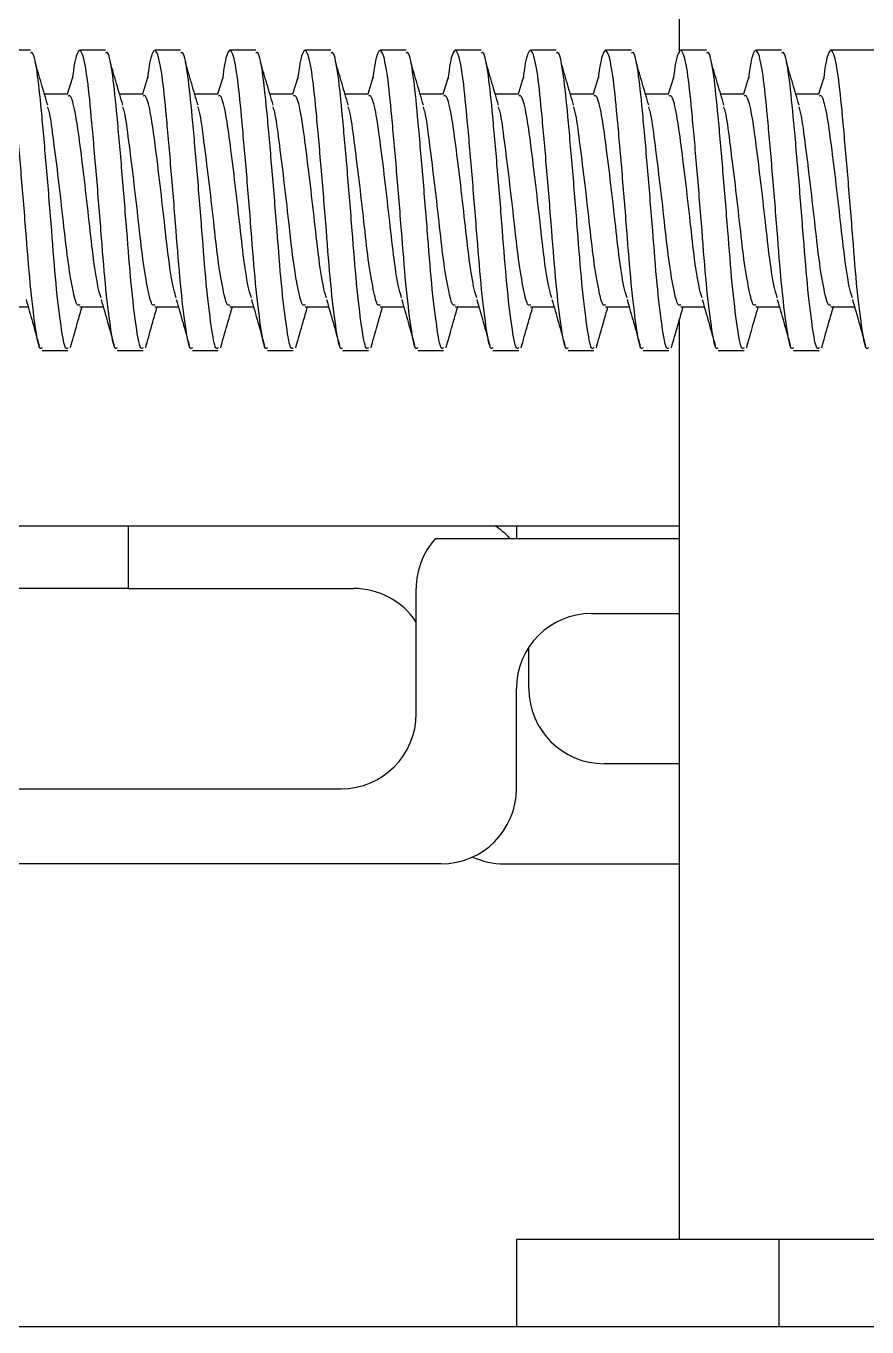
# Model space of a CAD drawing. Header units: millimetres. Extents: x -2889 to 8174, y 2447 to 8478.
# Drawn here: x 1623.07 to 1626.42, y 3376.07 to 3381.26 of the extents above; entities that cross this region are included whole.
import ezdxf

# ---------------------------------------------------------------- set-up
doc = ezdxf.new("R2010")
doc.units = ezdxf.units.MM

msp = doc.modelspace()

# ---------------------------------------------------------------- linework, layer by layer
at = {"color": 7, "linetype": 'Continuous', "lineweight": 25}
for p, q in [((1625.6739, 3385.2412), (1625.6739, 3381.1541)), ((1623.0831, 3381.1655), (1622.98, 3381.1655)), ((1623.3831, 3381.1655), (1623.28, 3381.1655)), ((1623.6831, 3381.1655), (1623.58, 3381.1655)), ((1623.9831, 3381.1655), (1623.88, 3381.1655)), ((1624.2831, 3381.1655), (1624.18, 3381.1655)), ((1624.5831, 3381.1655), (1624.48, 3381.1655)), ((1624.8831, 3381.1655), (1624.78, 3381.1655)), ((1625.1831, 3381.1655), (1625.08, 3381.1655)), ((1625.4831, 3381.1655), (1625.38, 3381.1655)), ((1625.7831, 3381.1655), (1625.68, 3381.1655)), ((1626.0831, 3381.1655), (1625.98, 3381.1655)), ((1626.4739, 3381.1655), (1626.28, 3381.1655)), ((1623.251, 3381.056), (1623.2304, 3380.9905)), ((1623.551, 3381.056), (1623.5304, 3380.9905)), ((1623.851, 3381.056), (1623.8304, 3380.9905)), ((1624.151, 3381.056), (1624.1304, 3380.9905)), ((1624.451, 3381.056), (1624.4304, 3380.9905)), ((1624.751, 3381.056), (1624.7304, 3380.9905)), ((1625.051, 3381.056), (1625.0304, 3380.9905)), ((1625.351, 3381.056), (1625.3304, 3380.9905)), ((1625.651, 3381.056), (1625.6304, 3380.9905)), ((1625.951, 3381.056), (1625.9304, 3380.9905)), ((1626.251, 3381.056), (1626.2304, 3380.9905)), ((1623.2331, 3380.9905), (1623.1394, 3380.9905)), ((1623.5331, 3380.9905), (1623.4394, 3380.9905)), ((1623.8331, 3380.9905), (1623.7394, 3380.9905)), ((1624.1331, 3380.9905), (1624.0394, 3380.9905)), ((1624.4331, 3380.9905), (1624.3394, 3380.9905)), ((1624.7331, 3380.9905), (1624.6394, 3380.9905)), ((1625.0331, 3380.9905), (1624.9394, 3380.9905)), ((1625.3331, 3380.9905), (1625.2394, 3380.9905)), ((1625.6331, 3380.9905), (1625.5394, 3380.9905)), ((1625.9331, 3380.9905), (1625.8394, 3380.9905)), ((1626.2331, 3380.9905), (1626.1394, 3380.9905)), ((1622.98, 3380.1405), (1623.0742, 3380.1405)), ((1623.28, 3380.1405), (1623.3742, 3380.1405)), ((1623.58, 3380.1405), (1623.6742, 3380.1405)), ((1623.88, 3380.1405), (1623.9742, 3380.1405)), ((1624.18, 3380.1405), (1624.2742, 3380.1405)), ((1624.48, 3380.1405), (1624.5742, 3380.1405)), ((1624.78, 3380.1405), (1624.8742, 3380.1405)), ((1625.08, 3380.1405), (1625.1742, 3380.1405)), ((1625.38, 3380.1405), (1625.4742, 3380.1405)), ((1625.68, 3380.1405), (1625.7742, 3380.1405)), ((1625.98, 3380.1405), (1626.0742, 3380.1405)), ((1626.28, 3380.1405), (1626.3742, 3380.1405)), ((1625.6739, 3380.0858), (1625.6739, 3376.4155)), ((1623.13, 3379.9655), (1623.2331, 3379.9655)), ((1623.246, 3379.9942), (1623.2422, 3379.9767)), ((1623.43, 3379.9655), (1623.5331, 3379.9655)), ((1623.546, 3379.9942), (1623.5422, 3379.9767)), ((1623.73, 3379.9655), (1623.8331, 3379.9655)), ((1623.846, 3379.9942), (1623.8422, 3379.9767)), ((1624.03, 3379.9655), (1624.1331, 3379.9655)), ((1624.146, 3379.9942), (1624.1422, 3379.9767)), ((1624.33, 3379.9655), (1624.4331, 3379.9655)), ((1624.446, 3379.9942), (1624.4422, 3379.9767)), ((1624.63, 3379.9655), (1624.7331, 3379.9655)), ((1624.746, 3379.9942), (1624.7422, 3379.9767)), ((1624.93, 3379.9655), (1625.0331, 3379.9655)), ((1625.046, 3379.9942), (1625.0422, 3379.9767)), ((1625.23, 3379.9655), (1625.3331, 3379.9655)), ((1625.346, 3379.9942), (1625.3422, 3379.9767)), ((1625.53, 3379.9655), (1625.6331, 3379.9655)), ((1625.646, 3379.9942), (1625.6422, 3379.9767)), ((1625.83, 3379.9655), (1625.9331, 3379.9655)), ((1625.946, 3379.9942), (1625.9422, 3379.9767)), ((1626.13, 3379.9655), (1626.2331, 3379.9655)), ((1626.246, 3379.9942), (1626.2422, 3379.9767)), ((1620.2276, 3379.2655), (1625.6739, 3379.2655)), ((1625.0239, 3379.2655), (1625.0239, 3379.2155)), ((1624.7002, 3379.2155), (1625.6739, 3379.2155)), ((1623.4733, 3379.0155), (1622.9834, 3379.0155)), ((1623.4733, 3379.0155), (1624.3739, 3379.0155)), ((1624.6239, 3378.5155), (1624.6239, 3379.0155)), ((1625.3239, 3378.9155), (1625.6739, 3378.9155)), ((1625.0739, 3378.6155), (1625.0739, 3378.7813)), ((1625.0239, 3378.2155), (1625.0239, 3378.6155)), ((1625.6739, 3378.3155), (1625.3739, 3378.3155)), ((1619.8347, 3378.2155), (1624.3239, 3378.2155)), ((1624.7239, 3377.9155), (1619.8347, 3377.9155)), ((1624.9739, 3377.9155), (1625.6739, 3377.9155)), ((1625.0239, 3376.4155), (1625.0239, 3376.0655)), ((1625.6739, 3376.4155), (1625.0239, 3376.4155)), ((1628.6739, 3376.4155), (1625.6739, 3376.4155)), ((1626.0728, 3376.0655), (1626.0728, 3376.4155)), ((1643.0602, 3376.0655), (1620.2276, 3376.0655))]:
    msp.add_line(p, q, dxfattribs=at)
at = {"color": 8, "linetype": 'Continuous', "lineweight": 25}
msp.add_line((1623.4733, 3379.2655), (1623.4733, 3379.0155), dxfattribs=at)
at = {"color": 7, "linetype": 'Continuous', "lineweight": 25}
for centre, start, end in [((1624.7739, 3379.0155), 41.8103, 56.4427), ((1624.9239, 3379.0155), 138.1897, 180), ((1624.3739, 3378.7155), 33.5573, 90), ((1625.3239, 3378.6155), 90, 180), ((1625.3739, 3378.6155), 180, 270), ((1624.3239, 3378.5155), 270, 0), ((1624.7239, 3378.2155), 270, 0), ((1624.9739, 3378.2155), 245.3757, 270)]:
    msp.add_arc(centre, 0.3, start, end, dxfattribs=at)
for points, knots in [([(1623.13, 3379.9769), (1623.1269, 3379.9747), (1623.1177, 3379.9682), (1623.1027, 3380.0565), (1623.0822, 3380.2221), (1623.0653, 3380.4454), (1623.0457, 3380.6853), (1623.0262, 3380.9072), (1623.0093, 3381.077), (1622.9888, 3381.1706), (1622.9707, 3381.1644), (1622.9584, 3381.117), (1622.9514, 3381.0573), (1622.951, 3381.0531)], [0, 0, 0, 0, 0.052131, 0.155898, 0.262412, 0.364681, 0.470264, 0.575846, 0.678115, 0.784629, 0.888397, 0.992165, 1, 1, 1, 1]), ([(1623.2331, 3379.9769), (1623.23, 3379.9747), (1623.2208, 3379.9682), (1623.2058, 3380.0565), (1623.1853, 3380.2221), (1623.1684, 3380.4455), (1623.1489, 3380.6851), (1623.1293, 3380.9079), (1623.1124, 3381.0744), (1623.0952, 3381.163), (1623.0861, 3381.1563), (1623.0831, 3381.1541)], [0, 0, 0, 0, 0.062337, 0.186422, 0.31379, 0.436082, 0.562337, 0.688592, 0.810884, 0.938252, 1, 1, 1, 1]), ([(1623.43, 3379.9769), (1623.4269, 3379.9747), (1623.4177, 3379.9682), (1623.4027, 3380.0565), (1623.3822, 3380.2221), (1623.3653, 3380.4454), (1623.3457, 3380.6853), (1623.3262, 3380.9072), (1623.3093, 3381.077), (1623.2888, 3381.1706), (1623.2707, 3381.1644), (1623.2584, 3381.117), (1623.2514, 3381.0573), (1623.251, 3381.0531)], [0, 0, 0, 0, 0.052131, 0.155898, 0.262412, 0.364681, 0.470264, 0.575846, 0.678115, 0.784629, 0.888397, 0.992165, 1, 1, 1, 1]), ([(1623.5331, 3379.9769), (1623.53, 3379.9747), (1623.5208, 3379.9682), (1623.5058, 3380.0565), (1623.4853, 3380.2221), (1623.4684, 3380.4455), (1623.4489, 3380.6851), (1623.4293, 3380.9079), (1623.4124, 3381.0744), (1623.3952, 3381.163), (1623.3861, 3381.1563), (1623.3831, 3381.1541)], [0, 0, 0, 0, 0.062337, 0.186422, 0.31379, 0.436082, 0.562337, 0.688592, 0.810884, 0.938252, 1, 1, 1, 1]), ([(1623.73, 3379.9769), (1623.7269, 3379.9747), (1623.7177, 3379.9682), (1623.7027, 3380.0565), (1623.6822, 3380.2221), (1623.6653, 3380.4454), (1623.6457, 3380.6853), (1623.6262, 3380.9072), (1623.6093, 3381.077), (1623.5888, 3381.1706), (1623.5707, 3381.1644), (1623.5584, 3381.117), (1623.5514, 3381.0573), (1623.551, 3381.0531)], [0, 0, 0, 0, 0.052131, 0.155898, 0.262412, 0.364681, 0.470264, 0.575846, 0.678115, 0.784629, 0.888397, 0.992165, 1, 1, 1, 1]), ([(1623.8331, 3379.9769), (1623.83, 3379.9747), (1623.8208, 3379.9682), (1623.8058, 3380.0565), (1623.7853, 3380.2221), (1623.7684, 3380.4455), (1623.7489, 3380.6851), (1623.7293, 3380.9079), (1623.7124, 3381.0744), (1623.6952, 3381.163), (1623.6861, 3381.1563), (1623.6831, 3381.1541)], [0, 0, 0, 0, 0.062337, 0.186422, 0.31379, 0.436082, 0.562337, 0.688592, 0.810884, 0.938252, 1, 1, 1, 1]), ([(1624.03, 3379.9769), (1624.0269, 3379.9747), (1624.0177, 3379.9682), (1624.0027, 3380.0565), (1623.9822, 3380.2221), (1623.9653, 3380.4454), (1623.9457, 3380.6853), (1623.9262, 3380.9072), (1623.9093, 3381.077), (1623.8888, 3381.1706), (1623.8707, 3381.1644), (1623.8584, 3381.117), (1623.8514, 3381.0573), (1623.851, 3381.0531)], [0, 0, 0, 0, 0.052131, 0.155898, 0.262412, 0.364681, 0.470264, 0.575846, 0.678115, 0.784629, 0.888397, 0.992165, 1, 1, 1, 1]), ([(1624.1331, 3379.9769), (1624.13, 3379.9747), (1624.1208, 3379.9682), (1624.1058, 3380.0565), (1624.0853, 3380.2221), (1624.0684, 3380.4455), (1624.0489, 3380.6851), (1624.0293, 3380.9079), (1624.0124, 3381.0744), (1623.9952, 3381.163), (1623.9861, 3381.1563), (1623.9831, 3381.1541)], [0, 0, 0, 0, 0.062337, 0.186422, 0.31379, 0.436082, 0.562337, 0.688592, 0.810884, 0.938252, 1, 1, 1, 1]), ([(1624.33, 3379.9769), (1624.3269, 3379.9747), (1624.3177, 3379.9682), (1624.3027, 3380.0565), (1624.2822, 3380.2221), (1624.2653, 3380.4454), (1624.2457, 3380.6853), (1624.2262, 3380.9072), (1624.2093, 3381.077), (1624.1888, 3381.1706), (1624.1707, 3381.1644), (1624.1584, 3381.117), (1624.1514, 3381.0573), (1624.151, 3381.0531)], [0, 0, 0, 0, 0.052131, 0.155898, 0.262412, 0.364681, 0.470264, 0.575846, 0.678115, 0.784629, 0.888397, 0.992165, 1, 1, 1, 1]), ([(1624.4331, 3379.9769), (1624.43, 3379.9747), (1624.4208, 3379.9682), (1624.4058, 3380.0565), (1624.3853, 3380.2221), (1624.3684, 3380.4455), (1624.3489, 3380.6851), (1624.3293, 3380.9079), (1624.3124, 3381.0744), (1624.2952, 3381.163), (1624.2861, 3381.1563), (1624.2831, 3381.1541)], [0, 0, 0, 0, 0.062337, 0.186422, 0.31379, 0.436082, 0.562337, 0.688592, 0.810884, 0.938252, 1, 1, 1, 1]), ([(1624.63, 3379.9769), (1624.6269, 3379.9747), (1624.6177, 3379.9682), (1624.6027, 3380.0565), (1624.5822, 3380.2221), (1624.5653, 3380.4454), (1624.5457, 3380.6853), (1624.5262, 3380.9072), (1624.5093, 3381.077), (1624.4888, 3381.1706), (1624.4707, 3381.1644), (1624.4584, 3381.117), (1624.4514, 3381.0573), (1624.451, 3381.0531)], [0, 0, 0, 0, 0.052131, 0.155898, 0.262412, 0.364681, 0.470264, 0.575846, 0.678115, 0.784629, 0.888397, 0.992165, 1, 1, 1, 1]), ([(1624.7331, 3379.9769), (1624.73, 3379.9747), (1624.7208, 3379.9682), (1624.7058, 3380.0565), (1624.6853, 3380.2221), (1624.6684, 3380.4455), (1624.6489, 3380.6851), (1624.6293, 3380.9079), (1624.6124, 3381.0744), (1624.5952, 3381.163), (1624.5861, 3381.1563), (1624.5831, 3381.1541)], [0, 0, 0, 0, 0.062337, 0.186422, 0.31379, 0.436082, 0.562337, 0.688592, 0.810884, 0.938252, 1, 1, 1, 1]), ([(1624.93, 3379.9769), (1624.9269, 3379.9747), (1624.9177, 3379.9682), (1624.9027, 3380.0565), (1624.8822, 3380.2221), (1624.8653, 3380.4454), (1624.8457, 3380.6853), (1624.8262, 3380.9072), (1624.8093, 3381.077), (1624.7888, 3381.1706), (1624.7707, 3381.1644), (1624.7584, 3381.117), (1624.7514, 3381.0573), (1624.751, 3381.0531)], [0, 0, 0, 0, 0.052131, 0.155898, 0.262412, 0.364681, 0.470264, 0.575846, 0.678115, 0.784629, 0.888397, 0.992165, 1, 1, 1, 1]), ([(1625.0331, 3379.9769), (1625.03, 3379.9747), (1625.0208, 3379.9682), (1625.0058, 3380.0565), (1624.9853, 3380.2221), (1624.9684, 3380.4455), (1624.9489, 3380.6851), (1624.9293, 3380.9079), (1624.9124, 3381.0744), (1624.8952, 3381.163), (1624.8861, 3381.1563), (1624.8831, 3381.1541)], [0, 0, 0, 0, 0.062337, 0.186422, 0.31379, 0.436082, 0.562337, 0.688592, 0.810884, 0.938252, 1, 1, 1, 1]), ([(1625.23, 3379.9769), (1625.2269, 3379.9747), (1625.2177, 3379.9682), (1625.2027, 3380.0565), (1625.1822, 3380.2221), (1625.1653, 3380.4454), (1625.1457, 3380.6853), (1625.1262, 3380.9072), (1625.1093, 3381.077), (1625.0888, 3381.1706), (1625.0707, 3381.1644), (1625.0584, 3381.117), (1625.0514, 3381.0573), (1625.051, 3381.0531)], [0, 0, 0, 0, 0.052131, 0.155898, 0.262412, 0.364681, 0.470264, 0.575846, 0.678115, 0.784629, 0.888397, 0.992165, 1, 1, 1, 1]), ([(1625.3331, 3379.9769), (1625.33, 3379.9747), (1625.3208, 3379.9682), (1625.3058, 3380.0565), (1625.2853, 3380.2221), (1625.2684, 3380.4455), (1625.2489, 3380.6851), (1625.2293, 3380.9079), (1625.2124, 3381.0744), (1625.1952, 3381.163), (1625.1861, 3381.1563), (1625.1831, 3381.1541)], [0, 0, 0, 0, 0.062337, 0.186422, 0.31379, 0.436082, 0.562337, 0.688592, 0.810884, 0.938252, 1, 1, 1, 1]), ([(1625.53, 3379.9769), (1625.5269, 3379.9747), (1625.5177, 3379.9682), (1625.5027, 3380.0565), (1625.4822, 3380.2221), (1625.4653, 3380.4454), (1625.4457, 3380.6853), (1625.4262, 3380.9072), (1625.4093, 3381.077), (1625.3888, 3381.1706), (1625.3707, 3381.1644), (1625.3584, 3381.117), (1625.3514, 3381.0573), (1625.351, 3381.0531)], [0, 0, 0, 0, 0.052131, 0.155898, 0.262412, 0.364681, 0.470264, 0.575846, 0.678115, 0.784629, 0.888397, 0.992165, 1, 1, 1, 1]), ([(1625.6331, 3379.9769), (1625.63, 3379.9747), (1625.6208, 3379.9682), (1625.6058, 3380.0565), (1625.5853, 3380.2221), (1625.5684, 3380.4455), (1625.5489, 3380.6851), (1625.5293, 3380.9079), (1625.5124, 3381.0744), (1625.4952, 3381.163), (1625.4861, 3381.1563), (1625.4831, 3381.1541)], [0, 0, 0, 0, 0.062337, 0.186422, 0.31379, 0.436082, 0.562337, 0.688592, 0.810884, 0.938252, 1, 1, 1, 1]), ([(1625.83, 3379.9769), (1625.8269, 3379.9747), (1625.8177, 3379.9682), (1625.8027, 3380.0565), (1625.7822, 3380.2221), (1625.7653, 3380.4454), (1625.7457, 3380.6853), (1625.7262, 3380.9072), (1625.7093, 3381.077), (1625.6888, 3381.1706), (1625.6707, 3381.1644), (1625.6584, 3381.117), (1625.6514, 3381.0573), (1625.651, 3381.0531)], [0, 0, 0, 0, 0.052131, 0.155898, 0.262412, 0.364681, 0.470264, 0.575846, 0.678115, 0.784629, 0.888397, 0.992165, 1, 1, 1, 1]), ([(1625.9331, 3379.9769), (1625.93, 3379.9747), (1625.9208, 3379.9682), (1625.9058, 3380.0565), (1625.8853, 3380.2221), (1625.8684, 3380.4455), (1625.8489, 3380.6851), (1625.8293, 3380.9079), (1625.8124, 3381.0744), (1625.7952, 3381.163), (1625.7861, 3381.1563), (1625.7831, 3381.1541)], [0, 0, 0, 0, 0.062337, 0.186422, 0.31379, 0.436082, 0.562337, 0.688592, 0.810884, 0.938252, 1, 1, 1, 1]), ([(1626.13, 3379.9769), (1626.1269, 3379.9747), (1626.1177, 3379.9682), (1626.1027, 3380.0565), (1626.0822, 3380.2221), (1626.0653, 3380.4454), (1626.0457, 3380.6853), (1626.0262, 3380.9072), (1626.0093, 3381.077), (1625.9888, 3381.1706), (1625.9707, 3381.1644), (1625.9584, 3381.117), (1625.9514, 3381.0573), (1625.951, 3381.0531)], [0, 0, 0, 0, 0.052131, 0.155898, 0.262412, 0.364681, 0.470264, 0.575846, 0.678115, 0.784629, 0.888397, 0.992165, 1, 1, 1, 1]), ([(1626.2331, 3379.9769), (1626.23, 3379.9747), (1626.2208, 3379.9682), (1626.2058, 3380.0565), (1626.1853, 3380.2221), (1626.1684, 3380.4455), (1626.1489, 3380.6851), (1626.1293, 3380.9079), (1626.1124, 3381.0744), (1626.0952, 3381.163), (1626.0861, 3381.1563), (1626.0831, 3381.1541)], [0, 0, 0, 0, 0.062337, 0.186422, 0.31379, 0.436082, 0.562337, 0.688592, 0.810884, 0.938252, 1, 1, 1, 1]), ([(1626.43, 3379.9769), (1626.4269, 3379.9747), (1626.4177, 3379.9682), (1626.4027, 3380.0565), (1626.3822, 3380.2221), (1626.3653, 3380.4454), (1626.3457, 3380.6853), (1626.3262, 3380.9072), (1626.3093, 3381.077), (1626.2888, 3381.1706), (1626.2707, 3381.1644), (1626.2584, 3381.117), (1626.2514, 3381.0573), (1626.251, 3381.0531)], [0, 0, 0, 0, 0.052131, 0.155898, 0.262412, 0.364681, 0.470264, 0.575846, 0.678115, 0.784629, 0.888397, 0.992165, 1, 1, 1, 1]), ([(1623.1525, 3380.9458), (1623.1442, 3380.974), (1623.1275, 3381.0305), (1623.1109, 3381.0884), (1623.1026, 3381.1174)], [0, 0, 0, 0, 0.4988111, 1, 1, 1, 1]), ([(1623.4525, 3380.9458), (1623.4442, 3380.974), (1623.4275, 3381.0305), (1623.4109, 3381.0884), (1623.4026, 3381.1174)], [0, 0, 0, 0, 0.498811, 1, 1, 1, 1]), ([(1623.7525, 3380.9458), (1623.7442, 3380.974), (1623.7275, 3381.0305), (1623.7109, 3381.0884), (1623.7026, 3381.1174)], [0, 0, 0, 0, 0.498811, 1, 1, 1, 1]), ([(1624.0525, 3380.9458), (1624.0442, 3380.974), (1624.0275, 3381.0305), (1624.0109, 3381.0884), (1624.0026, 3381.1174)], [0, 0, 0, 0, 0.498811, 1, 1, 1, 1]), ([(1624.3525, 3380.9458), (1624.3442, 3380.974), (1624.3275, 3381.0305), (1624.3109, 3381.0884), (1624.3026, 3381.1174)], [0, 0, 0, 0, 0.4988111, 1, 1, 1, 1]), ([(1624.6525, 3380.9458), (1624.6442, 3380.974), (1624.6275, 3381.0305), (1624.6109, 3381.0884), (1624.6026, 3381.1174)], [0, 0, 0, 0, 0.498811, 1, 1, 1, 1]), ([(1624.9525, 3380.9458), (1624.9442, 3380.974), (1624.9275, 3381.0305), (1624.9109, 3381.0884), (1624.9026, 3381.1174)], [0, 0, 0, 0, 0.4988111, 1, 1, 1, 1]), ([(1625.2525, 3380.9458), (1625.2442, 3380.974), (1625.2275, 3381.0305), (1625.2109, 3381.0884), (1625.2026, 3381.1174)], [0, 0, 0, 0, 0.498811, 1, 1, 1, 1]), ([(1625.5525, 3380.9458), (1625.5442, 3380.974), (1625.5275, 3381.0305), (1625.5109, 3381.0884), (1625.5026, 3381.1174)], [0, 0, 0, 0, 0.498811, 1, 1, 1, 1]), ([(1625.8525, 3380.9458), (1625.8442, 3380.974), (1625.8275, 3381.0305), (1625.8109, 3381.0884), (1625.8026, 3381.1174)], [0, 0, 0, 0, 0.4988111, 1, 1, 1, 1]), ([(1626.1525, 3380.9458), (1626.1442, 3380.974), (1626.1275, 3381.0305), (1626.1109, 3381.0884), (1626.1026, 3381.1174)], [0, 0, 0, 0, 0.4988111, 1, 1, 1, 1]), ([(1623.3657, 3380.1764), (1623.3624, 3380.1864), (1623.3529, 3380.2149), (1623.3353, 3380.3245), (1623.3184, 3380.4799), (1623.2989, 3380.6504), (1623.2793, 3380.808), (1623.2624, 3380.926), (1623.2452, 3380.9887), (1623.2361, 3380.984), (1623.2331, 3380.9824)], [0, 0, 0, 0, 0.078325, 0.222647, 0.361146, 0.504191, 0.647235, 0.785734, 0.930057, 1, 1, 1, 1]), ([(1623.6657, 3380.1764), (1623.6624, 3380.1864), (1623.6529, 3380.2149), (1623.6353, 3380.3245), (1623.6184, 3380.4799), (1623.5989, 3380.6504), (1623.5793, 3380.808), (1623.5624, 3380.926), (1623.5452, 3380.9887), (1623.5361, 3380.984), (1623.5331, 3380.9824)], [0, 0, 0, 0, 0.078325, 0.222647, 0.361146, 0.504191, 0.647235, 0.785734, 0.930057, 1, 1, 1, 1]), ([(1623.9657, 3380.1764), (1623.9624, 3380.1864), (1623.9529, 3380.2149), (1623.9353, 3380.3245), (1623.9184, 3380.4799), (1623.8989, 3380.6504), (1623.8793, 3380.808), (1623.8624, 3380.926), (1623.8452, 3380.9887), (1623.8361, 3380.984), (1623.8331, 3380.9824)], [0, 0, 0, 0, 0.078325, 0.222647, 0.361146, 0.504191, 0.647235, 0.785734, 0.930057, 1, 1, 1, 1]), ([(1624.2657, 3380.1764), (1624.2624, 3380.1864), (1624.2529, 3380.2149), (1624.2353, 3380.3245), (1624.2184, 3380.4799), (1624.1989, 3380.6504), (1624.1793, 3380.808), (1624.1624, 3380.926), (1624.1452, 3380.9887), (1624.1361, 3380.984), (1624.1331, 3380.9824)], [0, 0, 0, 0, 0.078325, 0.222647, 0.361146, 0.504191, 0.647235, 0.785734, 0.930057, 1, 1, 1, 1]), ([(1624.5657, 3380.1764), (1624.5624, 3380.1864), (1624.5529, 3380.2149), (1624.5353, 3380.3245), (1624.5184, 3380.4799), (1624.4989, 3380.6504), (1624.4793, 3380.808), (1624.4624, 3380.926), (1624.4452, 3380.9887), (1624.4361, 3380.984), (1624.4331, 3380.9824)], [0, 0, 0, 0, 0.0783246, 0.2226472, 0.3611464, 0.5041906, 0.6472348, 0.7857341, 0.9300567, 1, 1, 1, 1]), ([(1624.8657, 3380.1764), (1624.8624, 3380.1864), (1624.8529, 3380.2149), (1624.8353, 3380.3245), (1624.8184, 3380.4799), (1624.7989, 3380.6504), (1624.7793, 3380.808), (1624.7624, 3380.926), (1624.7452, 3380.9887), (1624.7361, 3380.984), (1624.7331, 3380.9824)], [0, 0, 0, 0, 0.078325, 0.222647, 0.361146, 0.504191, 0.647235, 0.785734, 0.930057, 1, 1, 1, 1]), ([(1625.1657, 3380.1764), (1625.1624, 3380.1864), (1625.1529, 3380.2149), (1625.1353, 3380.3245), (1625.1184, 3380.4799), (1625.0989, 3380.6504), (1625.0793, 3380.808), (1625.0624, 3380.926), (1625.0452, 3380.9887), (1625.0361, 3380.984), (1625.0331, 3380.9824)], [0, 0, 0, 0, 0.078325, 0.222647, 0.361146, 0.504191, 0.647235, 0.785734, 0.930057, 1, 1, 1, 1]), ([(1625.4657, 3380.1764), (1625.4624, 3380.1864), (1625.4529, 3380.2149), (1625.4353, 3380.3245), (1625.4184, 3380.4799), (1625.3989, 3380.6504), (1625.3793, 3380.808), (1625.3624, 3380.926), (1625.3452, 3380.9887), (1625.3361, 3380.984), (1625.3331, 3380.9824)], [0, 0, 0, 0, 0.078325, 0.222647, 0.361146, 0.504191, 0.647235, 0.785734, 0.930057, 1, 1, 1, 1]), ([(1625.7657, 3380.1764), (1625.7624, 3380.1864), (1625.7529, 3380.2149), (1625.7353, 3380.3245), (1625.7184, 3380.4799), (1625.6989, 3380.6504), (1625.6793, 3380.808), (1625.6624, 3380.926), (1625.6452, 3380.9887), (1625.6361, 3380.984), (1625.6331, 3380.9824)], [0, 0, 0, 0, 0.0783246, 0.2226472, 0.3611464, 0.5041906, 0.6472348, 0.7857341, 0.9300567, 1, 1, 1, 1]), ([(1626.0657, 3380.1764), (1626.0624, 3380.1864), (1626.0529, 3380.2149), (1626.0353, 3380.3245), (1626.0184, 3380.4799), (1625.9989, 3380.6504), (1625.9793, 3380.808), (1625.9624, 3380.926), (1625.9452, 3380.9887), (1625.9361, 3380.984), (1625.9331, 3380.9824)], [0, 0, 0, 0, 0.078325, 0.222647, 0.361146, 0.504191, 0.647235, 0.785734, 0.930057, 1, 1, 1, 1]), ([(1626.3657, 3380.1764), (1626.3624, 3380.1864), (1626.3529, 3380.2149), (1626.3353, 3380.3245), (1626.3184, 3380.4799), (1626.2989, 3380.6504), (1626.2793, 3380.808), (1626.2624, 3380.926), (1626.2452, 3380.9887), (1626.2361, 3380.984), (1626.2331, 3380.9824)], [0, 0, 0, 0, 0.078325, 0.222647, 0.361146, 0.504191, 0.647235, 0.785734, 0.930057, 1, 1, 1, 1]), ([(1623.28, 3380.1485), (1623.2769, 3380.147), (1623.2677, 3380.1424), (1623.2527, 3380.205), (1623.2322, 3380.3223), (1623.2153, 3380.4803), (1623.1958, 3380.6511), (1623.1761, 3380.8048), (1623.1632, 3380.9076), (1623.1546, 3380.9327), (1623.1523, 3380.9392)], [0, 0, 0, 0, 0.073065, 0.218505, 0.367843, 0.511156, 0.659172, 0.807188, 0.9505, 1, 1, 1, 1]), ([(1623.58, 3380.1485), (1623.5769, 3380.147), (1623.5677, 3380.1424), (1623.5527, 3380.205), (1623.5322, 3380.3223), (1623.5153, 3380.4803), (1623.4958, 3380.6511), (1623.4761, 3380.8048), (1623.4632, 3380.9076), (1623.4546, 3380.9327), (1623.4523, 3380.9392)], [0, 0, 0, 0, 0.073065, 0.218505, 0.367843, 0.511156, 0.659172, 0.807188, 0.9505, 1, 1, 1, 1]), ([(1623.88, 3380.1485), (1623.8769, 3380.147), (1623.8677, 3380.1424), (1623.8527, 3380.205), (1623.8322, 3380.3223), (1623.8153, 3380.4803), (1623.7958, 3380.6511), (1623.7761, 3380.8048), (1623.7632, 3380.9076), (1623.7546, 3380.9327), (1623.7523, 3380.9392)], [0, 0, 0, 0, 0.073065, 0.218505, 0.367843, 0.511156, 0.659172, 0.807188, 0.9505, 1, 1, 1, 1]), ([(1624.18, 3380.1485), (1624.1769, 3380.147), (1624.1677, 3380.1424), (1624.1527, 3380.205), (1624.1322, 3380.3223), (1624.1153, 3380.4803), (1624.0958, 3380.6511), (1624.0761, 3380.8048), (1624.0632, 3380.9076), (1624.0546, 3380.9327), (1624.0523, 3380.9392)], [0, 0, 0, 0, 0.073065, 0.218505, 0.367843, 0.511156, 0.659172, 0.807188, 0.9505, 1, 1, 1, 1]), ([(1624.48, 3380.1485), (1624.4769, 3380.147), (1624.4677, 3380.1424), (1624.4527, 3380.205), (1624.4322, 3380.3223), (1624.4153, 3380.4803), (1624.3958, 3380.6511), (1624.3761, 3380.8048), (1624.3632, 3380.9076), (1624.3546, 3380.9327), (1624.3523, 3380.9392)], [0, 0, 0, 0, 0.073065, 0.218505, 0.367843, 0.511156, 0.659172, 0.807188, 0.9505, 1, 1, 1, 1]), ([(1624.78, 3380.1485), (1624.7769, 3380.147), (1624.7677, 3380.1424), (1624.7527, 3380.205), (1624.7322, 3380.3223), (1624.7153, 3380.4803), (1624.6958, 3380.6511), (1624.6761, 3380.8048), (1624.6632, 3380.9076), (1624.6546, 3380.9327), (1624.6523, 3380.9392)], [0, 0, 0, 0, 0.0730653, 0.2185049, 0.3678434, 0.5111562, 0.6591719, 0.8071876, 0.9505004, 1, 1, 1, 1]), ([(1625.08, 3380.1485), (1625.0769, 3380.147), (1625.0677, 3380.1424), (1625.0527, 3380.205), (1625.0322, 3380.3223), (1625.0153, 3380.4803), (1624.9958, 3380.6511), (1624.9761, 3380.8048), (1624.9632, 3380.9076), (1624.9546, 3380.9327), (1624.9523, 3380.9392)], [0, 0, 0, 0, 0.073065, 0.218505, 0.367843, 0.511156, 0.659172, 0.807188, 0.9505, 1, 1, 1, 1]), ([(1625.38, 3380.1485), (1625.3769, 3380.147), (1625.3677, 3380.1424), (1625.3527, 3380.205), (1625.3322, 3380.3223), (1625.3153, 3380.4803), (1625.2958, 3380.6511), (1625.2761, 3380.8048), (1625.2632, 3380.9076), (1625.2546, 3380.9327), (1625.2523, 3380.9392)], [0, 0, 0, 0, 0.073065, 0.218505, 0.367843, 0.511156, 0.659172, 0.807188, 0.9505, 1, 1, 1, 1]), ([(1625.68, 3380.1485), (1625.6769, 3380.147), (1625.6677, 3380.1424), (1625.6527, 3380.205), (1625.6322, 3380.3223), (1625.6153, 3380.4803), (1625.5958, 3380.6511), (1625.5761, 3380.8048), (1625.5632, 3380.9076), (1625.5546, 3380.9327), (1625.5523, 3380.9392)], [0, 0, 0, 0, 0.073065, 0.218505, 0.367843, 0.511156, 0.659172, 0.807188, 0.9505, 1, 1, 1, 1]), ([(1625.98, 3380.1485), (1625.9769, 3380.147), (1625.9677, 3380.1424), (1625.9527, 3380.205), (1625.9322, 3380.3223), (1625.9153, 3380.4803), (1625.8958, 3380.6511), (1625.8761, 3380.8048), (1625.8632, 3380.9076), (1625.8546, 3380.9327), (1625.8523, 3380.9392)], [0, 0, 0, 0, 0.073065, 0.218505, 0.367843, 0.511156, 0.659172, 0.807188, 0.9505, 1, 1, 1, 1]), ([(1626.28, 3380.1485), (1626.2769, 3380.147), (1626.2677, 3380.1424), (1626.2527, 3380.205), (1626.2322, 3380.3223), (1626.2153, 3380.4803), (1626.1958, 3380.6511), (1626.1761, 3380.8048), (1626.1632, 3380.9076), (1626.1546, 3380.9327), (1626.1523, 3380.9392)], [0, 0, 0, 0, 0.073065, 0.218505, 0.367843, 0.511156, 0.659172, 0.807188, 0.9505, 1, 1, 1, 1]), ([(1623.0658, 3380.1698), (1623.0745, 3380.1396), (1623.092, 3380.0787), (1623.109, 3380.0175), (1623.1176, 3379.9867)], [0, 0, 0, 0, 0.496763, 1, 1, 1, 1]), ([(1623.3658, 3380.1698), (1623.3745, 3380.1396), (1623.392, 3380.0787), (1623.409, 3380.0175), (1623.4176, 3379.9867)], [0, 0, 0, 0, 0.4967634, 1, 1, 1, 1]), ([(1623.6658, 3380.1698), (1623.6745, 3380.1396), (1623.692, 3380.0787), (1623.709, 3380.0175), (1623.7176, 3379.9867)], [0, 0, 0, 0, 0.496763, 1, 1, 1, 1]), ([(1623.9658, 3380.1698), (1623.9745, 3380.1396), (1623.992, 3380.0787), (1624.009, 3380.0175), (1624.0176, 3379.9867)], [0, 0, 0, 0, 0.496763, 1, 1, 1, 1]), ([(1624.2658, 3380.1698), (1624.2745, 3380.1396), (1624.292, 3380.0787), (1624.309, 3380.0175), (1624.3176, 3379.9867)], [0, 0, 0, 0, 0.496763, 1, 1, 1, 1]), ([(1624.5658, 3380.1698), (1624.5745, 3380.1396), (1624.592, 3380.0787), (1624.609, 3380.0175), (1624.6176, 3379.9867)], [0, 0, 0, 0, 0.496763, 1, 1, 1, 1]), ([(1624.8658, 3380.1698), (1624.8745, 3380.1396), (1624.892, 3380.0787), (1624.909, 3380.0175), (1624.9176, 3379.9867)], [0, 0, 0, 0, 0.496763, 1, 1, 1, 1]), ([(1625.1658, 3380.1698), (1625.1745, 3380.1396), (1625.192, 3380.0787), (1625.209, 3380.0175), (1625.2176, 3379.9867)], [0, 0, 0, 0, 0.4967634, 1, 1, 1, 1]), ([(1625.4658, 3380.1698), (1625.4745, 3380.1396), (1625.492, 3380.0787), (1625.509, 3380.0175), (1625.5176, 3379.9867)], [0, 0, 0, 0, 0.496763, 1, 1, 1, 1]), ([(1625.7658, 3380.1698), (1625.7745, 3380.1396), (1625.792, 3380.0787), (1625.809, 3380.0175), (1625.8176, 3379.9867)], [0, 0, 0, 0, 0.4967634, 1, 1, 1, 1]), ([(1626.0658, 3380.1698), (1626.0745, 3380.1396), (1626.092, 3380.0787), (1626.109, 3380.0175), (1626.1176, 3379.9867)], [0, 0, 0, 0, 0.496763, 1, 1, 1, 1]), ([(1626.3658, 3380.1698), (1626.3745, 3380.1396), (1626.392, 3380.0787), (1626.409, 3380.0175), (1626.4176, 3379.9867)], [0, 0, 0, 0, 0.496763, 1, 1, 1, 1]), ([(1623.2457, 3379.9865), (1623.2544, 3380.0174), (1623.2689, 3380.0688), (1623.2837, 3380.12), (1623.2896, 3380.1405)], [0, 0, 0, 0, 0.600237, 1, 1, 1, 1]), ([(1623.5457, 3379.9865), (1623.5544, 3380.0174), (1623.5689, 3380.0688), (1623.5837, 3380.12), (1623.5896, 3380.1405)], [0, 0, 0, 0, 0.600237, 1, 1, 1, 1]), ([(1623.8457, 3379.9865), (1623.8544, 3380.0174), (1623.8689, 3380.0688), (1623.8837, 3380.12), (1623.8896, 3380.1405)], [0, 0, 0, 0, 0.600237, 1, 1, 1, 1]), ([(1624.1457, 3379.9865), (1624.1544, 3380.0174), (1624.1689, 3380.0688), (1624.1837, 3380.12), (1624.1896, 3380.1405)], [0, 0, 0, 0, 0.6002372, 1, 1, 1, 1]), ([(1624.4457, 3379.9865), (1624.4544, 3380.0174), (1624.4689, 3380.0688), (1624.4837, 3380.12), (1624.4896, 3380.1405)], [0, 0, 0, 0, 0.6002372, 1, 1, 1, 1]), ([(1624.7457, 3379.9865), (1624.7544, 3380.0174), (1624.7689, 3380.0688), (1624.7837, 3380.12), (1624.7896, 3380.1405)], [0, 0, 0, 0, 0.600237, 1, 1, 1, 1]), ([(1625.0457, 3379.9865), (1625.0544, 3380.0174), (1625.0689, 3380.0688), (1625.0837, 3380.12), (1625.0896, 3380.1405)], [0, 0, 0, 0, 0.600237, 1, 1, 1, 1]), ([(1625.3457, 3379.9865), (1625.3544, 3380.0174), (1625.3689, 3380.0688), (1625.3837, 3380.12), (1625.3896, 3380.1405)], [0, 0, 0, 0, 0.600237, 1, 1, 1, 1]), ([(1625.6457, 3379.9865), (1625.6544, 3380.0174), (1625.6689, 3380.0688), (1625.6837, 3380.12), (1625.6896, 3380.1405)], [0, 0, 0, 0, 0.600237, 1, 1, 1, 1]), ([(1625.9457, 3379.9865), (1625.9544, 3380.0174), (1625.9689, 3380.0688), (1625.9837, 3380.12), (1625.9896, 3380.1405)], [0, 0, 0, 0, 0.6002372, 1, 1, 1, 1]), ([(1626.2457, 3379.9865), (1626.2544, 3380.0174), (1626.2689, 3380.0688), (1626.2837, 3380.12), (1626.2896, 3380.1405)], [0, 0, 0, 0, 0.6002372, 1, 1, 1, 1])]:
    msp.add_open_spline(points, degree=3, knots=knots, dxfattribs=at)

doc.saveas('drawing.dxf')
